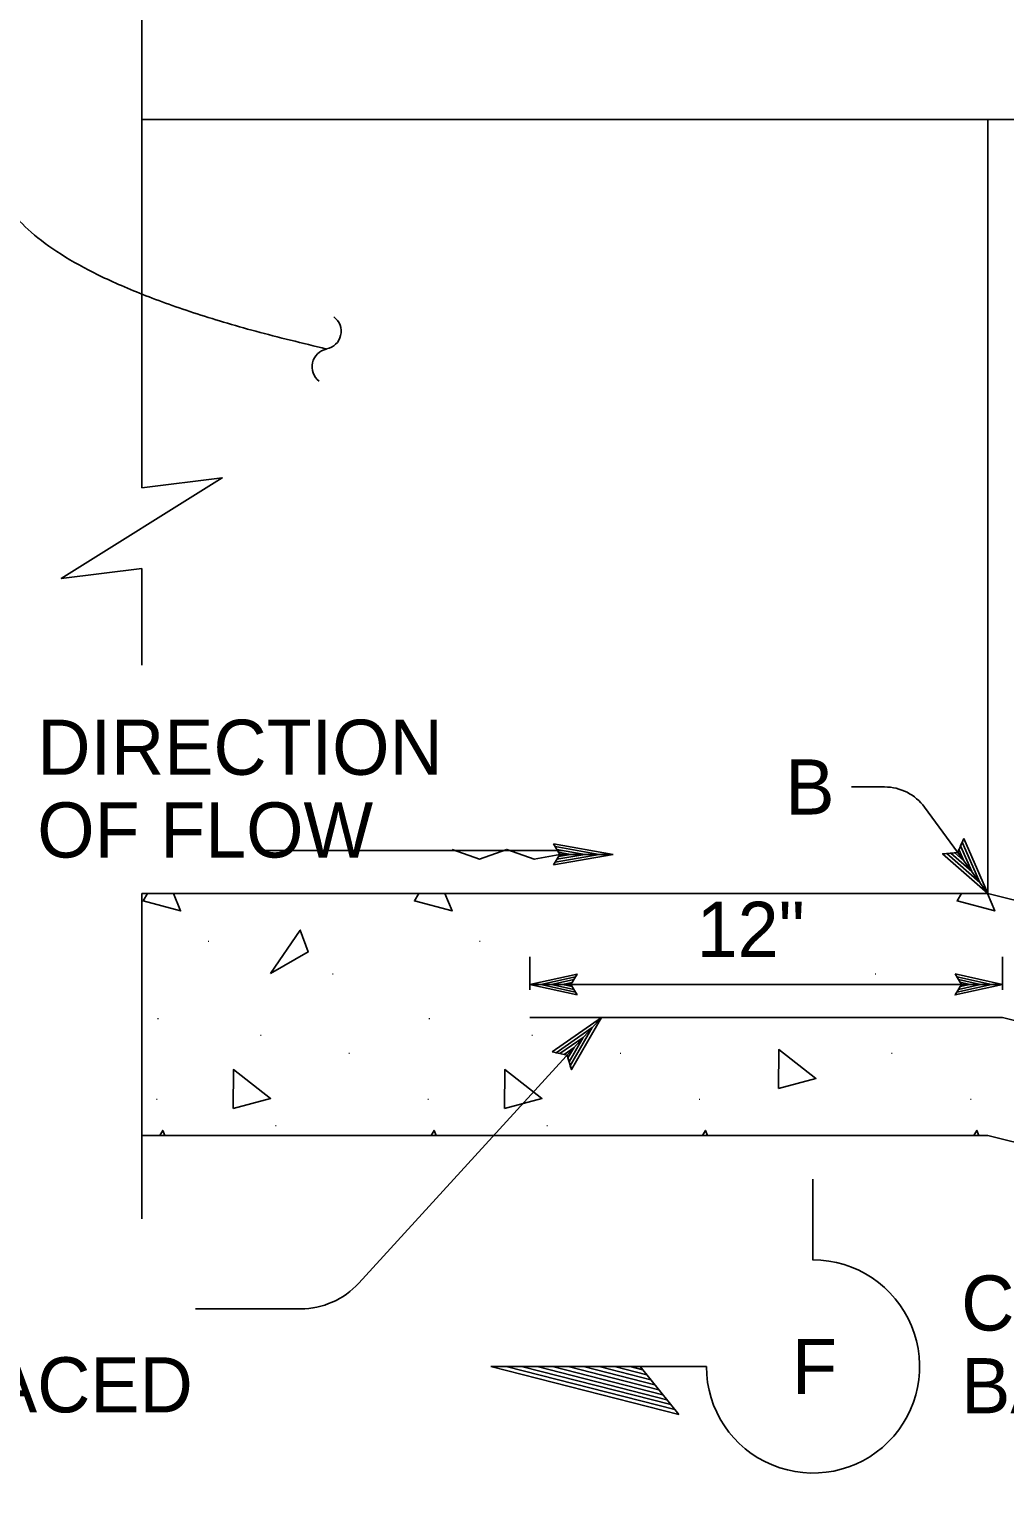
# Model space of a CAD drawing. Extents: x -893 to 867, y -474 to 712.
# Drawn here: x -719.2 to -595.4, y -226.9 to -40.1 of the extents above; entities that cross this region are included whole.
import ezdxf

# ---------------------------------------------------------------- set-up
doc = ezdxf.new("R2010")
doc.units = 0
for name, color, linetype in [('22 Misc Cnst Det', 7, 'Continuous'), ('56 Stage 3 Anno', 7, 'Continuous'), ('57 Undefined', 7, 'Continuous'), ('60 Nongeo Data', 7, 'Continuous')]:
    doc.layers.add(name, color=color, linetype=linetype)

# ---------------------------------------------------------------- blocks, each defined once
blk = doc.blocks.new('AHT')
at = {"layer": '60 Nongeo Data'}
blk.add_lwpolyline([(-5.9055, 1.3189), (0, 0), (-5.9059, -1.3094), (-5.6957, -0.9602), (-1.3693, -0.0035), (-5.6968, 0.9693), (-5.4886, 0.6205), (-2.7193, 0.002), (-5.4858, -0.6114), (-5.2756, -0.2622), (-4.0791, 0.0031), (-5.2799, 0.2713), (-5.1181, 0), (-5.9059, -1.3094), (-5.1181, 0)], close=True, dxfattribs=at)

msp = doc.modelspace()

# ---------------------------------------------------------------- linework, layer by layer
at = {"layer": '22 Misc Cnst Det'}
for p, q in [((-619.69, -196.39), (-619.69, -186.1)), ((-660.61, -209.92), (-636.7, -216.01)), ((-633.21, -209.92), (-660.61, -209.92)), ((-658.65, -209.92), (-637.21, -215.38)), ((-656.68, -209.92), (-637.72, -214.75)), ((-654.71, -209.92), (-638.23, -214.12)), ((-652.75, -209.92), (-638.74, -213.49)), ((-650.78, -209.92), (-639.26, -212.85)), ((-648.81, -209.92), (-639.77, -212.22)), ((-646.85, -209.92), (-640.28, -211.59)), ((-644.88, -209.92), (-640.79, -210.96)), ((-642.91, -209.92), (-641.3, -210.33)), ((-641.64, -209.92), (-636.7, -216.01))]:
    msp.add_line(p, q, dxfattribs=at)
msp.add_arc((-619.69, -209.91), 13.53, 180, 90.0005, dxfattribs=at)
at = {"layer": '56 Stage 3 Anno'}
for p, q in [((-614.8, -136.31), (-610.6, -136.31)), ((-605.51, -138.9), (-597.49, -149.85)), ((-655.64, -162.09), (-655.64, -157.9)), ((-595.64, -162.09), (-595.64, -157.9)), ((-655.64, -161.4), (-595.64, -161.4)), ((-677.37, -199.32), (-646.55, -165.59)), ((-698.07, -202.58), (-684.75, -202.58))]:
    msp.add_line(p, q, dxfattribs=at)
for points in [[(-600.55, -142.85), (-597.49, -149.85), (-603.23, -144.81), (-602.71, -144.76), (-598.51, -148.45), (-600.75, -143.32), (-600.95, -143.79), (-599.51, -147.07), (-602.2, -144.72), (-601.69, -144.67), (-600.53, -145.69), (-601.15, -144.27), (-601.3, -144.63), (-603.23, -144.81), (-601.3, -144.63)], [(-600.55, -142.85), (-597.49, -149.85), (-603.23, -144.81), (-602.71, -144.76), (-598.51, -148.45), (-600.75, -143.32), (-600.95, -143.79), (-599.51, -147.07), (-602.2, -144.72), (-601.69, -144.67), (-600.53, -145.69), (-601.15, -144.27), (-601.3, -144.63), (-603.23, -144.81), (-601.3, -144.63)], [(-652.81, -169.97), (-646.55, -165.59), (-650.36, -172.21), (-650.51, -171.72), (-647.72, -166.87), (-652.31, -170.08), (-651.81, -170.18), (-648.87, -168.13), (-650.65, -171.23), (-650.8, -170.73), (-650.03, -169.39), (-651.3, -170.28), (-650.91, -170.36), (-650.36, -172.21), (-650.91, -170.36)]]:
    msp.add_lwpolyline(points, close=True, dxfattribs=at)
for centre, radius, start, end in [((-610.6, -142.63), 6.31, 36.2251, 90), ((-684.75, -192.58), 10, 270, 317.586)]:
    msp.add_arc(centre, radius, start, end, dxfattribs=at)
msp.add_open_spline([(-748.96, -42.57), (-723.86, -42.57), (-723.86, -70.93), (-681.44, -80.72)], degree=2, dxfattribs=at)
at = {"layer": '57 Undefined'}
for centre, start, end in [((-681.89, -78.47), 281.2565, 52.7542), ((-681, -82.97), 101.2565, 232.7542)]:
    msp.add_arc(centre, 2.29, start, end, dxfattribs=at)
at = {"layer": '60 Nongeo Data'}
for p, q in [((-704.91, -98.36), (-704.91, -12.83)), ((-412.15, -51.56), (-704.91, -51.56)), ((-597.49, -149.85), (-597.49, -51.56)), ((-704.91, -120.86), (-704.91, -108.58)), ((-645.04, -144.88), (-652.62, -143.54)), ((-652.62, -143.54), (-651.84, -144.88)), ((-689.69, -144.38), (-651.53, -144.38)), ((-652.62, -146.22), (-645.04, -144.88)), ((-651.84, -144.88), (-652.62, -146.22)), ((-646.85, -144.88), (-652.41, -143.9)), ((-652.41, -145.87), (-646.85, -144.88)), ((-648.65, -144.88), (-652.2, -144.26)), ((-652.2, -145.51), (-648.65, -144.88)), ((-650.49, -144.88), (-651.99, -144.62)), ((-651.99, -145.15), (-650.49, -144.88)), ((-704.91, -191.17), (-704.91, -149.85)), ((-704.91, -149.85), (-597.49, -149.85)), ((-597.49, -149.85), (-317.86, -219.75)), ((-595.64, -165.59), (-655.64, -165.59)), ((-595.64, -165.59), (-537.43, -180.15)), ((-597.49, -180.59), (-704.91, -180.59)), ((-412.15, -226.93), (-597.49, -180.59))]:
    msp.add_line(p, q, dxfattribs=at)
for points in [[(-704.91, -98.36), (-694.69, -97.08), (-715.13, -109.86), (-704.91, -108.58)], [(-665.49, -144.26), (-662.01, -145.51), (-658.54, -144.26), (-655.07, -145.51), (-651.84, -144.88), (-645.04, -144.88)], [(-700.88, -149.85), (-699.98, -152.06), (-704.75, -150.8), (-704.19, -149.85)], [(-666.43, -149.85), (-665.52, -152.06), (-670.3, -150.8), (-669.74, -149.85)], [(-597.53, -149.85), (-596.62, -152.06), (-601.4, -150.8), (-600.83, -149.85)], [(-702.63, -180.59), (-702.24, -179.93), (-701.97, -180.59)], [(-668.18, -180.59), (-667.79, -179.93), (-667.52, -180.59)], [(-633.72, -180.59), (-633.34, -179.93), (-633.06, -180.59)], [(-599.27, -180.59), (-598.88, -179.93), (-598.61, -180.59)]]:
    msp.add_lwpolyline(points, dxfattribs=at)
for points in [[(-688.55, -160.02), (-684.78, -154.49), (-683.77, -157.26)], [(-624.07, -174.62), (-624.03, -169.67), (-619.31, -173.32)], [(-693.31, -177.16), (-693.27, -172.21), (-688.55, -175.87)], [(-658.86, -177.16), (-658.82, -172.21), (-654.1, -175.87)]]:
    msp.add_lwpolyline(points, close=True, dxfattribs=at)

# ---------------------------------------------------------------- block references
at = {"layer": '56 Stage 3 Anno', "xscale": 1.0169491525423728, "yscale": 1.012061028040939, "rotation": 180}
msp.add_blockref('AHT', (-655.64, -161.4), dxfattribs=at)
at = {"layer": '56 Stage 3 Anno', "xscale": 1.0169491525423728, "yscale": 1.012061028040939}
msp.add_blockref('AHT', (-595.64, -161.4), dxfattribs=at)

# ---------------------------------------------------------------- texts
at = {"layer": '57 Undefined'}
for s, p in [('DIRECTION', (-718.18, -134.78)), ('B', (-623.2, -139.82)), ('OF FLOW', (-718.18, -145.28)), ('12"', (-634.46, -157.9)), ('CONCRETE ', (-600.87, -205.34)), ('F', (-622.35, -213.41)), ('EQUALLY SPACED', (-782.71, -215.73)), ('BACKFILL', (-600.87, -215.84))]:
    msp.add_text(s, height=7, dxfattribs=at).set_placement(p)
at = {"layer": '60 Nongeo Data'}
for p in [(-696.63, -156.01), (-662.18, -156.01), (-680.84, -160.15), (-611.94, -160.15), (-703.04, -165.83), (-668.59, -165.83), (-689.98, -167.94), (-655.52, -167.94), (-678.75, -170.22), (-644.3, -170.22), (-609.85, -170.22), (-703.2, -176.06), (-668.75, -176.06), (-634.3, -176.06), (-599.85, -176.06), (-688.06, -179.42), (-653.61, -179.42)]:
    msp.add_text('.', height=1.02, dxfattribs=at).set_placement(p)

doc.saveas('drawing.dxf')
